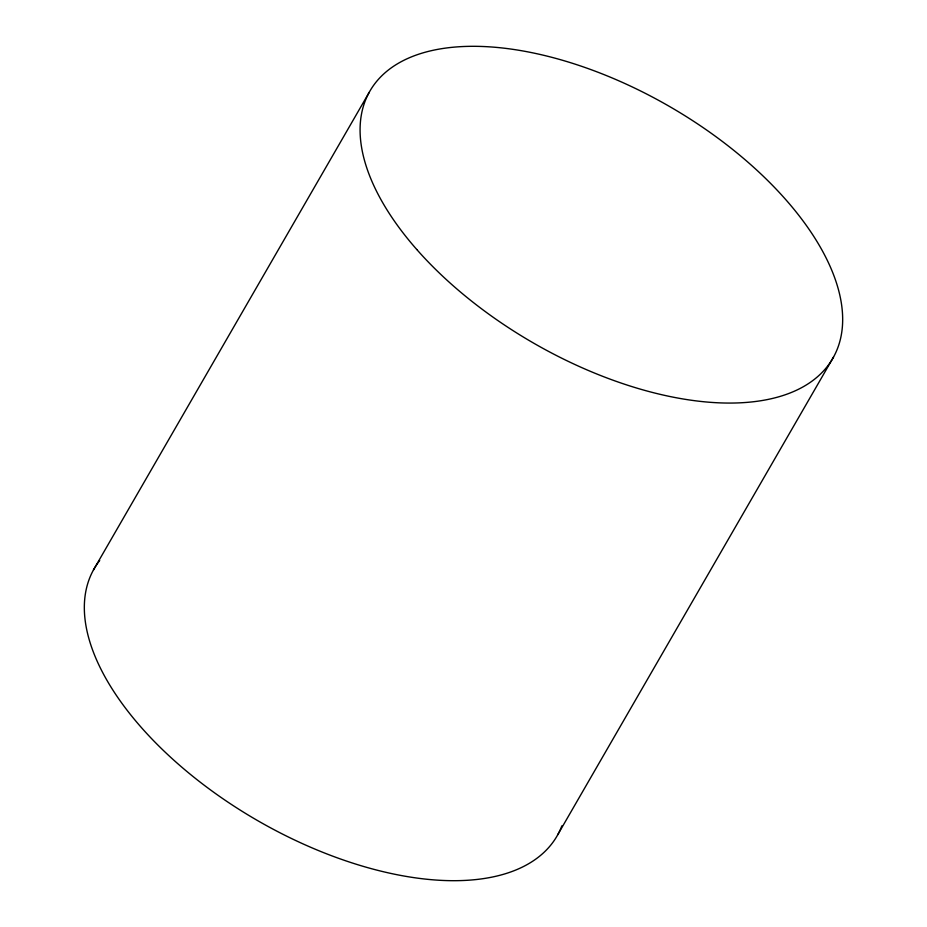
<?xml version="1.0" encoding="UTF-8"?>
<svg xmlns="http://www.w3.org/2000/svg" width="927" height="927" viewBox="0 0 927 927"><rect width="100%" height="100%" fill="white"/><g stroke="black" fill="none" stroke-linecap="round" stroke-linejoin="round"><path stroke-width="1.39" d="M93.476 569.931L369.236 92.306M557.764 834.694L833.524 357.069M561.878 825.83A267.254 136.443 30 0 1 258.506 821.113A267.254 136.443 30 0 1 99.71 560.499M416.768 249.502A267.254 136.443 30 0 0 828.24 365.261A267.254 136.443 30 0 0 559.12 59.305A267.254 136.443 30 0 0 416.768 249.502"/></g></svg>
